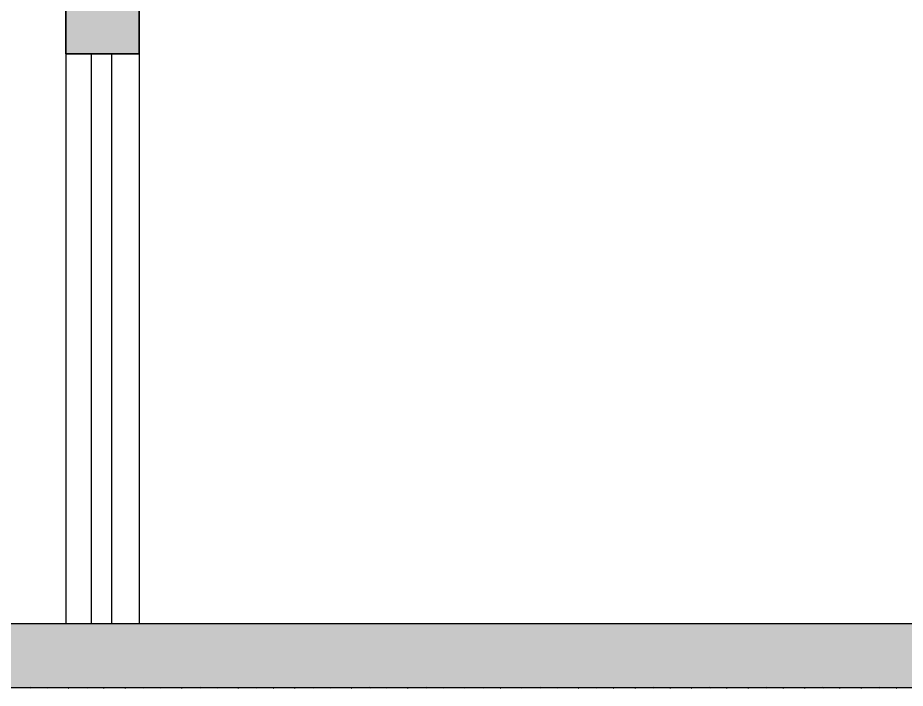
# Model space of a CAD drawing. Header units: millimetres. Extents: x -78607 to -64103, y -7158 to -1751.
# Drawn here: x -71167 to -67642, y -7158 to -4496 of the extents above; entities that cross this region are included whole.
import ezdxf

# ---------------------------------------------------------------- set-up
doc = ezdxf.new("R2010")
doc.units = ezdxf.units.MM
for name, color, linetype, lineweight in [('A-ALV-___-___-EXI', 250, 'Continuous', 35), ('A-BAS-___-___-EXI', 250, 'Continuous', 25), ('A-POR-___-___-EXI', 250, 'Continuous', 25)]:
    doc.layers.add(name, color=color, linetype=linetype, lineweight=lineweight)

msp = doc.modelspace()

# ---------------------------------------------------------------- hatches: boundary and pattern name
at = {"layer": 'A-ALV-___-___-EXI'}
h = msp.add_hatch(color=11, dxfattribs=at)
h.paths.add_polyline_path([(-76927.9, -6902.5), (-76771.4, -6902.5), (-76771.4, -2776.6), (-76927.9, -2776.6)])
h.paths.add_polyline_path([(-65574.4, -6902.5), (-65574.4, -2776.6), (-65880.7, -2776.6), (-65880.7, -6902.5)])
h.paths.add_polyline_path([(-73007.3, -4639.2), (-73007.3, -2776.6), (-73316.9, -2776.6), (-73316.9, -4639.2)])
h.paths.add_polyline_path([(-70684.5, -4639.2), (-70684.5, -2776.6), (-70975.1, -2776.6), (-70975.1, -4639.2)])
at = {"layer": 'A-BAS-___-___-EXI', "true_color": 0xcb9898}
msp.add_hatch(color=253, dxfattribs=at).paths.add_polyline_path([(-65880.7, -7154.9), (-64102.5, -7154.9), (-64102.5, -6902.5), (-78606.7, -6902.5), (-78606.7, -7154.9), (-76771.4, -7154.9)])

# ---------------------------------------------------------------- linework, layer by layer
at = {"layer": 'A-ALV-___-___-EXI'}
msp.add_lwpolyline([(-70684.5, -2776.6), (-70975.1, -2776.6), (-70975.1, -4639.2), (-70684.5, -4639.2)], close=True, dxfattribs=at)
at = {"layer": 'A-BAS-___-___-EXI'}
for p, q in [((-65880.7, -6902.5), (-76771.4, -6902.5)), ((-71114, -7158.4), (-71117.4, -7154.9)), ((-71050.5, -7158.4), (-71047.1, -7154.9)), ((-70966.1, -7158.4), (-70962.6, -7154.9)), ((-70889.5, -7158.4), (-70892.9, -7154.9)), ((-70826.2, -7158.4), (-70822.7, -7154.9)), ((-70741.6, -7158.4), (-70738.1, -7154.9)), ((-70664.5, -7158.4), (-70667.9, -7154.9)), ((-70601.3, -7158.4), (-70597.9, -7154.9)), ((-70516.6, -7158.4), (-70513.1, -7154.9)), ((-70440.2, -7158.4), (-70443.6, -7154.9)), ((-70376.7, -7158.4), (-70373.2, -7154.9)), ((-70292.2, -7158.4), (-70288.8, -7154.9)), ((-70215.7, -7158.4), (-70219.1, -7154.9)), ((-70152.3, -7158.4), (-70148.9, -7154.9)), ((-70067.7, -7158.4), (-70064.3, -7154.9)), ((-69990.7, -7158.4), (-69994.1, -7154.9)), ((-69927.5, -7158.4), (-69924.1, -7154.9)), ((-69842.7, -7158.4), (-69839.3, -7154.9)), ((-69766.3, -7158.4), (-69769.8, -7154.9)), ((-69702.8, -7158.4), (-69699.4, -7154.9)), ((-69618.4, -7158.4), (-69615, -7154.9)), ((-69541.2, -7158.4), (-69544.6, -7154.9)), ((-69477.7, -7158.4), (-69474.2, -7154.9)), ((-69392.9, -7158.4), (-69389.5, -7154.9)), ((-69315.4, -7158.4), (-69318.9, -7154.9)), ((-69250.9, -7158.4), (-69247.4, -7154.9)), ((-69168.1, -7158.4), (-69164.6, -7154.9)), ((-69090, -7158.4), (-69093.4, -7154.9)), ((-69026.4, -7158.4), (-69023, -7154.9)), ((-68941.2, -7158.4), (-68937.8, -7154.9)), ((-68866.5, -7158.4), (-68869.9, -7154.9)), ((-68802.2, -7158.4), (-68798.7, -7154.9)), ((-68716.1, -7158.4), (-68712.6, -7154.9)), ((-68641.3, -7158.4), (-68644.8, -7154.9)), ((-68577, -7158.4), (-68573.6, -7154.9)), ((-68492.2, -7158.4), (-68488.8, -7154.9)), ((-68416.2, -7158.4), (-68419.6, -7154.9)), ((-68351.8, -7158.4), (-68348.4, -7154.9)), ((-68267.4, -7158.4), (-68264, -7154.9)), ((-68192.4, -7158.4), (-68195.8, -7154.9)), ((-68128.3, -7158.4), (-68124.9, -7154.9)), ((-68042.2, -7158.4), (-68038.8, -7154.9)), ((-67967.5, -7158.4), (-67970.9, -7154.9)), ((-67903.2, -7158.4), (-67899.7, -7154.9)), ((-67818.4, -7158.4), (-67815, -7154.9)), ((-67742.3, -7158.4), (-67745.8, -7154.9)), ((-67678, -7158.4), (-67674.6, -7154.9))]:
    msp.add_line(p, q, dxfattribs=at)
msp.add_lwpolyline([(-76927.9, -6902.5), (-78606.7, -6902.5), (-78606.7, -7154.9), (-64102.5, -7154.9), (-64102.5, -6902.5), (-65574.4, -6902.5)], dxfattribs=at)
at = {"layer": 'A-POR-___-___-EXI'}
for p, q in [((-70975.1, -4639.2), (-70975.1, -6902.5)), ((-70875.7, -4639.2), (-70875.7, -6902.5)), ((-70794.6, -4639.2), (-70794.6, -6902.5)), ((-70684.5, -4639.2), (-70684.5, -6902.5))]:
    msp.add_line(p, q, dxfattribs=at)

doc.saveas('drawing.dxf')
